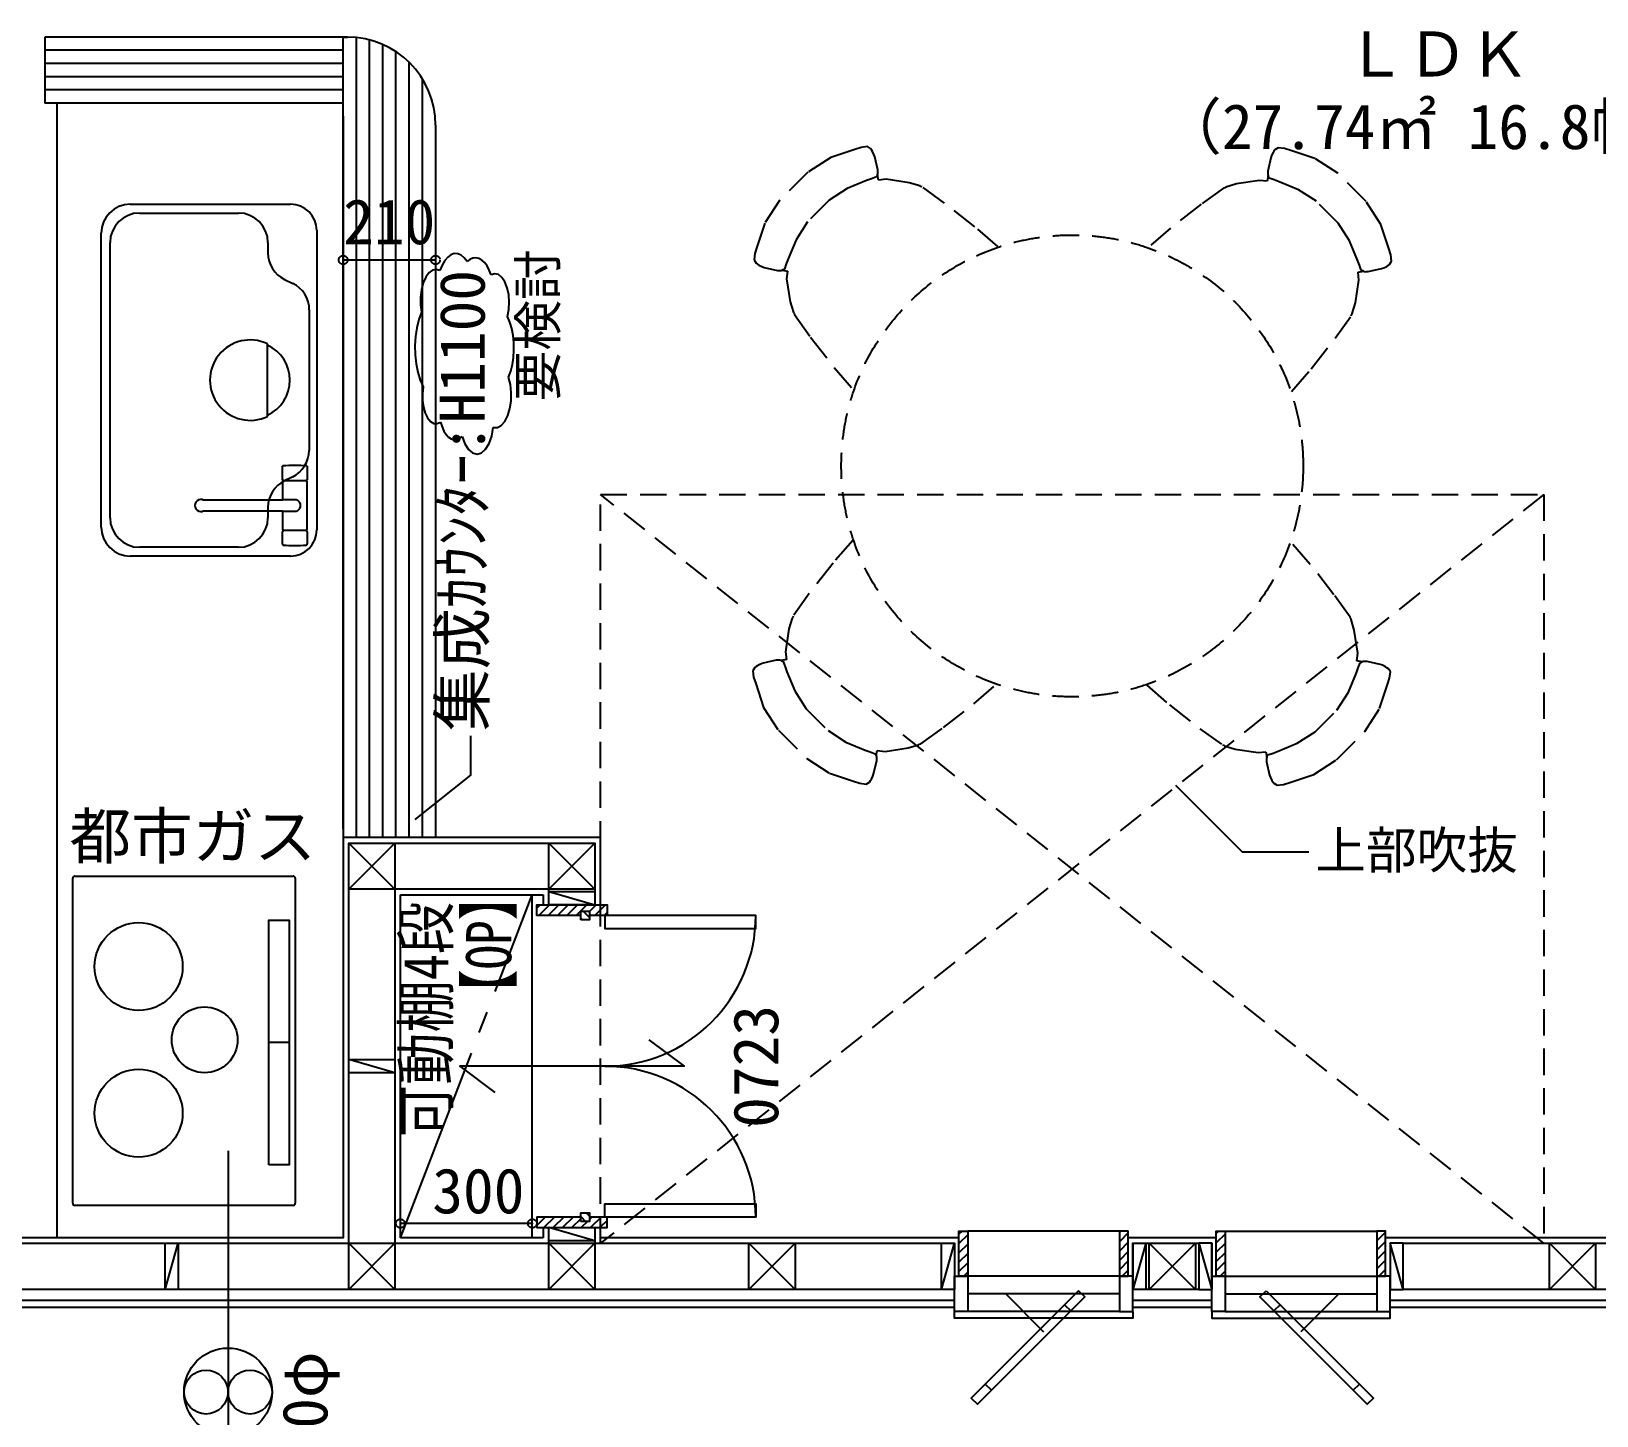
# Model space of a CAD drawing. Units: millimetres at full size, sheet at 1:50. Extents: x -9500 to 10017, y -6925 to 6925.
# Drawn here: x -3084 to 475, y -2305 to 843 of the extents above; entities that cross this region are included whole.
import ezdxf
from ezdxf.enums import TextEntityAlignment as Align

# ---------------------------------------------------------------- set-up
doc = ezdxf.new("R2010")
doc.units = ezdxf.units.MM
doc.header["$LTSCALE"] = 50
doc.header["$PDMODE"] = 32
doc.header["$PDSIZE"] = 20
doc.linetypes.add('CHAIN2', pattern=[12, 9, -1, 1, -1])
doc.linetypes.add('DASHED1', pattern=[1.8, 1.2, -0.6])
for name, color, linetype in [('0-0_データ 001', 4, 'Continuous'), ('0-9_部屋', 7, 'Continuous'), ('0-A_柱', 5, 'Continuous'), ('0-B_壁', 3, 'Continuous'), ('1-1_建具(金属窓)', 5, 'Continuous'), ('1-4_建具(木製戸)', 5, 'Continuous'), ('3-C_外壁仕上', 3, 'Continuous'), ('3-D_内壁仕上', 3, 'Continuous'), ('7-9_カタログ部品(厨房設備)', 4, 'Continuous'), ('9-C_筋かい面材凡例表', 134, 'Continuous'), ('C-5_ﾚｲﾔ-197', 134, 'DASHED1')]:
    doc.layers.add(name, color=color, linetype=linetype)
doc.styles.add('ＭＳ ゴシック', font='')
doc.styles.get('ＭＳ ゴシック').set_extended_font_data('MS Gothic')

msp = doc.modelspace()

# ---------------------------------------------------------------- linework, layer by layer
at = {"layer": '0-0_データ 001', "linetype": 'DASHED1'}
for p, q in [((-1790, -1912.5), (-1790, -210)), ((355, -1912.5), (-1790, -210)), ((355, -210), (-1790, -1912.5)), ((-1790, -210), (355, -210)), ((355, -210), (355, -1912.5))]:
    msp.add_line(p, q, dxfattribs=at)
at = {"layer": '0-0_データ 001'}
for points in [[(-2093.08, 319.53), (-2099.64, 328.06), (-2106.85, 334.03), (-2114.49, 337.27), (-2122.29, 337.64), (-2129.99, 335.15), (-2137.34, 329.88), (-2144.09, 322), (-2150.02, 311.77), (-2154.94, 299.53)], [(-2038.64, 289.53), (-2042.86, 300.39), (-2047.89, 309.75), (-2053.58, 317.38), (-2059.81, 323.09), (-2066.4, 326.72), (-2073.2, 328.19), (-2080.03, 327.46), (-2086.71, 324.55), (-2093.08, 319.53)], [(-2154.94, 299.53), (-2163.48, 301.83), (-2172.04, 299.9), (-2180.12, 293.87), (-2187.24, 284.07), (-2192.98, 271.1), (-2197.01, 255.72), (-2199.09, 238.83), (-2199.08, 221.42), (-2197.01, 204.53)], [(-2001.52, 194.53), (-1998.39, 210.42), (-1997.41, 227.39), (-1998.63, 244.31), (-2001.98, 260.01), (-2007.22, 273.43), (-2014, 283.65), (-2021.86, 289.98), (-2030.26, 291.98), (-2038.64, 289.53)], [(-2197.01, 204.53), (-2203.05, 187.68), (-2207.61, 169.03), (-2210.57, 149.1), (-2211.84, 128.45), (-2211.38, 107.67), (-2209.22, 87.33), (-2205.4, 68.01), (-2200.05, 50.24), (-2193.3, 34.53)], [(-1999.04, 57.03), (-1994.07, 70.55), (-1990.3, 85.57), (-1987.83, 101.65), (-1986.73, 118.35), (-1987.03, 135.18), (-1988.73, 151.67), (-1991.77, 167.35), (-1996.08, 181.77), (-2001.52, 194.53)], [(-2033.69, -57.97), (-2024.41, -57.84), (-2015.44, -53), (-2007.37, -43.75), (-2000.71, -30.71), (-1995.88, -14.69), (-1993.21, 3.26), (-1992.85, 22), (-1994.84, 40.31), (-1999.04, 57.03)], [(-2193.3, 34.53), (-2194.96, 19.25), (-2194.7, 3.61), (-2192.53, -11.41), (-2188.58, -24.87), (-2183.1, -35.94), (-2176.44, -43.92), (-2169.01, -48.31), (-2161.27, -48.84), (-2153.7, -45.47)], [(-2153.7, -45.47), (-2150.23, -56.29), (-2145.9, -65.77), (-2140.84, -73.62), (-2135.19, -79.63), (-2129.12, -83.62), (-2122.81, -85.47), (-2116.43, -85.12), (-2110.17, -82.6), (-2104.21, -77.97)], [(-2104.21, -77.97), (-2098.16, -94.57), (-2090.15, -107.32), (-2080.74, -115.31), (-2070.63, -117.97), (-2060.53, -115.11), (-2051.16, -106.92), (-2043.21, -94.01), (-2037.24, -77.29), (-2033.69, -57.97)], [(-2211.24, -949.18), (-2084.48, -848), (-2084.48, -758.44)], [(-482.6, -870.94), (-330.93, -1022.61), (-179.26, -1022.61)]]:
    msp.add_lwpolyline(points, dxfattribs=at)
at = {"layer": '0-A_柱'}
for p, q in [((-2257.5, -1002.5), (-2362.5, -1107.5)), ((-2257.5, -1107.5), (-2362.5, -1002.5)), ((-1802.5, -1107.5), (-1907.5, -1002.5)), ((-1907.5, -1107.5), (-1802.5, -1002.5)), ((-1907.5, -1113), (-1802.5, -1143)), ((-1802.5, -1907), (-1907.5, -1877)), ((-2257.5, -2017.5), (-2362.5, -1912.5)), ((-2362.5, -2017.5), (-2257.5, -1912.5)), ((-1802.5, -2017.5), (-1907.5, -1912.5)), ((-1907.5, -2017.5), (-1802.5, -1912.5)), ((-1347.5, -2017.5), (-1452.5, -1912.5)), ((-1452.5, -2017.5), (-1347.5, -1912.5)), ((-1015, -2017.5), (-985, -1912.5)), ((-550, -1912.5), (-580, -2017.5)), ((-437.5, -2017.5), (-542.5, -1912.5)), ((-542.5, -2017.5), (-437.5, -1912.5)), ((-430, -1912.5), (-400, -2017.5)), ((35, -2017.5), (5, -1912.5)), ((472.5, -2017.5), (367.5, -1912.5)), ((367.5, -2017.5), (472.5, -1912.5))]:
    msp.add_line(p, q, dxfattribs=at)
at = {"layer": '0-A_柱', "color": 3}
for points in [[(-2257.5, -1107.5), (-2362.5, -1107.5), (-2362.5, -1002.5), (-2257.5, -1002.5)], [(-1907.5, -1107.5), (-1907.5, -1002.5), (-1802.5, -1002.5), (-1802.5, -1107.5)], [(-1907.5, -1113), (-1802.5, -1113), (-1802.5, -1143), (-1907.5, -1143)], [(-1802.5, -1907), (-1907.5, -1907), (-1907.5, -1877), (-1802.5, -1877)], [(-2362.5, -2017.5), (-2362.5, -1912.5), (-2257.5, -1912.5), (-2257.5, -2017.5)], [(-1907.5, -2017.5), (-1907.5, -1912.5), (-1802.5, -1912.5), (-1802.5, -2017.5)], [(-1452.5, -2017.5), (-1452.5, -1912.5), (-1347.5, -1912.5), (-1347.5, -2017.5)], [(-1015, -2017.5), (-1015, -1912.5), (-985, -1912.5), (-985, -2017.5)], [(-550, -1912.5), (-550, -2017.5), (-580, -2017.5), (-580, -1912.5)], [(-542.5, -2017.5), (-542.5, -1912.5), (-437.5, -1912.5), (-437.5, -2017.5)], [(-430, -1912.5), (-430, -2017.5), (-400, -2017.5), (-400, -1912.5)], [(35, -2017.5), (35, -1912.5), (5, -1912.5), (5, -2017.5)], [(367.5, -2017.5), (367.5, -1912.5), (472.5, -1912.5), (472.5, -2017.5)]]:
    msp.add_lwpolyline(points, close=True, dxfattribs=at)
at = {"layer": '0-B_壁'}
for p, q in [((-2257.5, -1002.5), (-1907.5, -1002.5)), ((-2362.5, -1912.5), (-2362.5, -1107.5)), ((-2257.5, -1107.5), (-2257.5, -1912.5)), ((-1907.5, -1107.5), (-2257.5, -1107.5)), ((-1907.5, -1113), (-1907.5, -1107.5)), ((-1802.5, -1107.5), (-1802.5, -1113)), ((-1907.5, -1143), (-1802.5, -1143)), ((-1907.5, -1877), (-1802.5, -1877)), ((-3167.5, -1912.5), (-2362.5, -1912.5)), ((-2257.5, -1912.5), (-1907.5, -1912.5)), ((-1907.5, -1912.5), (-1907.5, -1907)), ((-1802.5, -1907), (-1802.5, -1912.5)), ((-1802.5, -1912.5), (-1452.5, -1912.5)), ((-1347.5, -1912.5), (-1015, -1912.5)), ((-985, -1912.5), (-985, -2017.5)), ((-580, -1912.5), (-580, -2017.5)), ((-550, -1912.5), (-542.5, -1912.5)), ((-437.5, -1912.5), (-430, -1912.5)), ((-400, -1912.5), (-400, -2017.5)), ((5, -1912.5), (5, -2017.5)), ((35, -1912.5), (367.5, -1912.5)), ((472.5, -1912.5), (885.01, -1912.5)), ((-2362.5, -2017.5), (-3167.5, -2017.5)), ((-1907.5, -2017.5), (-2257.5, -2017.5)), ((-1452.5, -2017.5), (-1802.5, -2017.5)), ((-1015, -2017.5), (-1347.5, -2017.5)), ((-542.5, -2017.5), (-550, -2017.5)), ((-430, -2017.5), (-437.5, -2017.5)), ((367.5, -2017.5), (35, -2017.5)), ((885.01, -2017.5), (472.5, -2017.5))]:
    msp.add_line(p, q, dxfattribs=at)
at = {"layer": '0-B_壁', "color": 5}
for p, q in [((-2257.5, -1525), (-2362.5, -1495)), ((-2780, -2017.5), (-2750, -1912.5))]:
    msp.add_line(p, q, dxfattribs=at)
at = {"layer": '0-B_壁'}
for points in [[(-2257.5, -1525), (-2362.5, -1525), (-2362.5, -1495), (-2257.5, -1495)], [(-2780, -2017.5), (-2780, -1912.5), (-2750, -1912.5), (-2750, -2017.5)]]:
    msp.add_lwpolyline(points, close=True, dxfattribs=at)
at = {"layer": '1-1_建具(金属窓)'}
for p, q in [((-967.83, -1885), (-975, -1892.17)), ((-607.21, -1885), (-610, -1887.79)), ((-384.78, -1885), (-390, -1890.22)), ((-24.15, -1885), (-25, -1885.85)), ((-955, -1893.38), (-975, -1913.38)), ((-955, -1914.6), (-975, -1934.6)), ((-590, -1889.01), (-610, -1909.01)), ((-590, -1910.22), (-610, -1930.22)), ((-370, -1891.43), (-390, -1911.43)), ((-370, -1912.65), (-390, -1932.65)), ((-5, -1887.06), (-25, -1907.06)), ((-5, -1908.27), (-25, -1928.27)), ((-955, -1935.81), (-975, -1955.81)), ((-955, -1957.02), (-975, -1977.02)), ((-590, -1931.43), (-610, -1951.43)), ((-590, -1952.65), (-610, -1972.65)), ((-370, -1933.86), (-390, -1953.86)), ((-370, -1955.07), (-390, -1975.07)), ((-5, -1929.48), (-25, -1949.48)), ((-5, -1950.7), (-25, -1970.7)), ((-955, -1978.24), (-964.26, -1987.5)), ((-590, -1973.86), (-603.64, -1987.5)), ((-370, -1976.29), (-381.21, -1987.5)), ((-5, -1971.91), (-20.59, -1987.5))]:
    msp.add_line(p, q, dxfattribs=at)
at = {"layer": '1-1_建具(金属窓)', "color": 7}
for p, q in [((-610, -1885), (-955, -1885)), ((-370, -1885), (-25, -1885)), ((-610, -2027.5), (-955, -2027.5)), ((-868.75, -2027.5), (-782.5, -2113.75)), ((-370, -2027.5), (-25, -2027.5)), ((-111.25, -2027.5), (-197.5, -2113.75)), ((-735.14, -2052.25), (-915.45, -2232.56)), ((-244.86, -2052.25), (-64.55, -2232.56)), ((-901.31, -2246.7), (-721, -2066.39)), ((-78.69, -2246.7), (-259, -2066.39))]:
    msp.add_line(p, q, dxfattribs=at)
at = {"layer": '1-1_建具(金属窓)', "color": 4}
for p, q in [((-610, -1987.5), (-955, -1987.5)), ((-370, -1987.5), (-25, -1987.5)), ((-610, -2067.5), (-955, -2067.5)), ((-370, -2067.5), (-25, -2067.5))]:
    msp.add_line(p, q, dxfattribs=at)
at = {"layer": '1-1_建具(金属窓)', "color": 3}
for points in [[(-955, -1885), (-955, -1987.5), (-975, -1987.5), (-975, -1885)], [(-610, -1885), (-610, -1987.5), (-590, -1987.5), (-590, -1885)], [(-370, -1885), (-370, -1987.5), (-390, -1987.5), (-390, -1885)], [(-25, -1885), (-25, -1987.5), (-5, -1987.5), (-5, -1885)]]:
    msp.add_lwpolyline(points, close=True, dxfattribs=at)
at = {"layer": '1-1_建具(金属窓)', "color": 7}
for points in [[(-985, -1987.5), (-955, -1987.5), (-955, -2067.5), (-985, -2067.5)], [(-580, -1987.5), (-610, -1987.5), (-610, -2067.5), (-580, -2067.5)], [(-400, -1987.5), (-370, -1987.5), (-370, -2067.5), (-400, -2067.5)], [(5, -1987.5), (-25, -1987.5), (-25, -2067.5), (5, -2067.5)], [(-703.32, -2020.43), (-735.14, -2052.25), (-721, -2066.39), (-689.18, -2034.57)], [(-276.68, -2020.43), (-244.86, -2052.25), (-259, -2066.39), (-290.82, -2034.57)], [(-915.45, -2232.56), (-947.27, -2264.38), (-933.13, -2278.52), (-901.31, -2246.7)], [(-64.55, -2232.56), (-32.73, -2264.38), (-46.87, -2278.52), (-78.69, -2246.7)]]:
    msp.add_lwpolyline(points, close=True, dxfattribs=at)
at = {"layer": '1-1_建具(金属窓)', "color": 4}
for points in [[(-580, -2067.5), (-580, -2082.5), (-985, -2082.5), (-985, -2067.5)], [(-400, -2067.5), (-400, -2082.5), (5, -2082.5), (5, -2067.5)]]:
    msp.add_lwpolyline(points, dxfattribs=at)
at = {"layer": '1-4_建具(木製戸)'}
for p, q in [((-1927.1, -1143), (-1935, -1150.9)), ((-1905.89, -1143), (-1929.89, -1167)), ((-1884.68, -1143), (-1908.68, -1167)), ((-1863.46, -1143), (-1887.46, -1167)), ((-1842.25, -1143), (-1866.25, -1167)), ((-1821.04, -1143), (-1845.04, -1167)), ((-1835, -1172.96), (-1830.96, -1177)), ((-1829.75, -1157), (-1815, -1171.75)), ((-1799.82, -1143), (-1815, -1158.18)), ((-1778.61, -1143), (-1802.61, -1167)), ((-1775, -1160.6), (-1781.4, -1167)), ((-1822.57, -1843), (-1815, -1850.57)), ((-1915.85, -1853), (-1935, -1872.15)), ((-1894.64, -1853), (-1918.64, -1877)), ((-1873.43, -1853), (-1897.43, -1877)), ((-1852.21, -1853), (-1876.21, -1877)), ((-1835, -1857), (-1855, -1877)), ((-1835, -1851.79), (-1823.79, -1863)), ((-1819.79, -1863), (-1833.79, -1877)), ((-1809.79, -1853), (-1815, -1858.21)), ((-1788.57, -1853), (-1812.57, -1877)), ((-1775, -1860.64), (-1791.36, -1877))]:
    msp.add_line(p, q, dxfattribs=at)
at = {"layer": '1-4_建具(木製戸)', "color": 3}
for p, q in [((-1780, -1167), (-1815, -1167)), ((-1780, -1853), (-1815, -1853))]:
    msp.add_line(p, q, dxfattribs=at)
for points in [[(-1835, -1167), (-1930, -1167), (-1935, -1167), (-1935, -1143), (-1780, -1143), (-1775, -1143), (-1775, -1167), (-1780, -1167)], [(-1835, -1853), (-1930, -1853), (-1935, -1853), (-1935, -1877), (-1780, -1877), (-1775, -1877), (-1775, -1853), (-1780, -1853)]]:
    msp.add_lwpolyline(points, dxfattribs=at)
for points in [[(-1835, -1177), (-1835, -1157), (-1815, -1157), (-1815, -1177)], [(-1835, -1863), (-1835, -1843), (-1815, -1843), (-1815, -1863)]]:
    msp.add_lwpolyline(points, close=True, dxfattribs=at)
at = {"layer": '1-4_建具(木製戸)', "color": 7}
for points in [[(-1780, -1167), (-1780, -1197), (-1437, -1197), (-1437, -1167)], [(-1780, -1853), (-1780, -1823), (-1437, -1823), (-1437, -1853)]]:
    msp.add_lwpolyline(points, close=True, dxfattribs=at)
msp.add_lwpolyline([(-1680, -1450), (-1600, -1510), (-2110, -1510), (-2030, -1570)], dxfattribs=at)
at = {"layer": '1-4_建具(木製戸)', "color": 4}
for centre, start, end in [((-1780, -1167), 270, 0), ((-1780, -1853), 0, 90)]:
    msp.add_arc(centre, 343, start, end, dxfattribs=at)
at = {"layer": '3-C_外壁仕上', "color": 7}
for p, q in [((-3635, -2042), (-985, -2042)), ((-580, -2042), (-400, -2042)), ((5, -2042), (915.01, -2042))]:
    msp.add_line(p, q, dxfattribs=at)
at = {"layer": '3-C_外壁仕上'}
for p, q in [((-3635, -2058), (-985, -2058)), ((-580, -2058), (-400, -2058)), ((5, -2058), (915.01, -2058))]:
    msp.add_line(p, q, dxfattribs=at)
at = {"layer": '3-D_内壁仕上'}
for p, q in [((-2375, -990), (-2375, -1900)), ((-1790, -990), (-2375, -990)), ((-1790, -1143), (-1790, -990)), ((-2245, -1900), (-2245, -1120)), ((-2245, -1120), (-1920, -1120)), ((-1920, -1120), (-1920, -1143)), ((-1920, -1877), (-1920, -1900)), ((-1790, -1900), (-1790, -1877)), ((-2375, -1900), (-3645, -1900)), ((-1920, -1900), (-2245, -1900)), ((-975, -1900), (-1790, -1900)), ((-390, -1900), (-590, -1900)), ((925.01, -1900), (-5, -1900))]:
    msp.add_line(p, q, dxfattribs=at)
at = {"layer": '7-9_カタログ部品(厨房設備)'}
for p, q in [((-3025, -1900), (-3025, 680)), ((-2859, 450), (-2495, 450)), ((-2838, 430), (-2613, 430)), ((-2925, -284), (-2925, 384)), ((-2905, -263), (-2905, 363)), ((-2546, 363), (-2546, 339.37)), ((-2435, 390), (-2435, -290)), ((-2508.55, 279.24), (-2489.63, 270.01)), ((-2452, 209.79), (-2452, -109.79)), ((-2547.17, -32.67), (-2547.17, 132.82)), ((-2513, -177), (-2513, -145.93)), ((-2489.63, -170.01), (-2508.37, -179.15)), ((-2457, -145.93), (-2457, -177)), ((-2510, -178), (-2460.12, -178)), ((-2460.12, -179), (-2510, -179)), ((-2457.5, -180), (-2457.5, -290)), ((-2546, -239.37), (-2546, -263)), ((-2485, -222), (-2512.5, -222)), ((-2512.5, -248), (-2485, -248)), ((-2510, -291), (-2460, -291)), ((-2460, -292), (-2510, -292)), ((-2495, -350), (-2859, -350)), ((-2613, -330), (-2838.16, -330)), ((-2990, -1821.5), (-2990, -1082.5)), ((-2985, -1077.5), (-2489, -1077.5)), ((-2484, -1082.5), (-2484, -1821.5)), ((-2498.1, -1455.89), (-2544.08, -1455.89)), ((-2489, -1826.5), (-2985, -1826.5))]:
    msp.add_line(p, q, dxfattribs=at)
for points in [[(-2375, 650), (-2375, -1900), (-3025, -1900)], [(-2694.95, -221.6), (-2693.02, -222), (-2512.5, -222), (-2512.5, -180)], [(-2511.5, -179), (-2510, -179), (-2510, -178), (-2512, -178)], [(-2458, -178), (-2460.12, -178), (-2460.12, -179), (-2458.5, -179)], [(-2512.5, -290), (-2512.5, -248), (-2693.02, -248), (-2694.95, -248.4)], [(-2512.3, -324.07), (-2512.3, -323), (-2513, -322.5), (-2513, -295), (-2512.5, -294), (-2512.5, -293)], [(-2511.43, -292), (-2510, -292), (-2510, -291), (-2511.5, -291)], [(-2458.5, -291), (-2460, -291), (-2460, -292), (-2458.5, -292)], [(-2457.5, -293), (-2457.5, -294), (-2457, -295), (-2457, -322.5)], [(-2457, -322.5), (-2457.7, -323), (-2457.7, -324.07)]]:
    msp.add_lwpolyline(points, dxfattribs=at)
msp.add_lwpolyline([(-2544.08, -1734.11), (-2544.08, -1177.68), (-2498.1, -1177.68), (-2498.1, -1734.11)], close=True, dxfattribs=at)
for centre, radius in [((-2840, -1283.33), 100), ((-2690, -1450), 74.79), ((-2840, -1616.67), 100)]:
    msp.add_circle(centre, radius, dxfattribs=at)
for centre, radius, start, end in [((-2859, 384), 66, 90, 180), ((-2838, 363), 67, 90, 180), ((-2613, 363), 67, 0, 90), ((-2495, 390), 60, 0, 90), ((-2479, 339.37), 67, 180.00012, 243.827), ((-2519, 209.79), 67, 359.9998, 63.99934), ((-2586.37, 50.06), 91.43, 64.61726, 295.50835), ((-2584.48, 50), 88.18, 295.02939, 64.97061), ((-2522.59, -107.54), 70.63, 297.82193, 358.17894), ((-2512, -145.93), 1, 93.95655, 180.02196), ((-2512, -177), 1, 180, 270), ((-2485, -536.51), 392.51, 86.04554, 93.95446), ((-2458, -177), 1, 270, 0), ((-2458, -145.93), 1, 359.97804, 86.04345), ((-2479, -239.37), 67, 116.00013, 179.99988), ((-2511.5, -180), 1, 90, 180), ((-2458.5, -180), 1, 0, 90), ((-2698.26, -235), 13.8, 76.13757, 283.86243), ((-2484.84, -235), 13, 269.28936, 90.71064), ((-2859, -284), 66, 180, 270), ((-2838, -263), 67, 180, 270), ((-2613, -263), 67, 270, 0), ((-2511.5, -290), 1, 180, 270), ((-2511.5, -293), 1, 86.17354, 179.89946), ((-2495, -290), 60, 270, 0), ((-2458.5, -290), 1, 270, 0), ((-2458.5, -293), 1, 0, 90), ((-2511.3, -324.07), 1, 180.02729, 265.92858), ((-2485, 47.14), 373.14, 265.94738, 274.05262), ((-2458.7, -324.07), 1, 274.07142, 359.97271), ((-2985, -1082.5), 5, 90, 180), ((-2489, -1082.5), 5, 0, 90), ((-2985, -1821.5), 5, 180, 270), ((-2489, -1821.5), 5, 270, 0)]:
    msp.add_arc(centre, radius, start, end, dxfattribs=at)
at = {"layer": '9-C_筋かい面材凡例表', "color": 4}
for p, q in [((-3053.33, 830), (-3053.33, 680)), ((-2365, 830), (-3053.33, 830)), ((-2375, 680), (-3053.33, 680)), ((-2165, 630), (-2165, -990))]:
    msp.add_line(p, q, dxfattribs=at)
at = {"layer": '9-C_筋かい面材凡例表'}
for p, q in [((-2345, -990), (-2345, 829)), ((-2315, -990), (-2315, 823.65)), ((-2375, 800), (-3053.33, 800)), ((-2285, -990), (-2285, 813.3)), ((-2255, -990), (-2255, 797.03)), ((-2375, 770), (-3053.33, 770)), ((-2225, -990), (-2225, 772.83)), ((-2375, 740), (-3053.33, 740)), ((-2195, -990), (-2195, 735.36)), ((-2375, 710), (-3053.33, 710))]:
    msp.add_line(p, q, dxfattribs=at)
at = {"layer": '9-C_筋かい面材凡例表', "color": 4}
msp.add_lwpolyline([(-2375, -970), (-2375, 830), (-2365, 830)], dxfattribs=at)
msp.add_arc((-2365, 630), 200, 0, 90, dxfattribs=at)
at = {"layer": 'C-5_ﾚｲﾔ-197'}
for p, q in [((-258.77, 570.63), (-261, 567.36)), ((-256.5, 573.71), (-258.77, 570.63)), ((-249.19, 578.4), (-256.5, 573.71)), ((-234.7, 576.57), (-249.19, 578.4)), ((-220.22, 571.87), (-234.7, 576.57)), ((-165.68, 553.88), (-220.22, 571.87)), ((-266.04, 555.15), (-273.07, 525.3)), ((-264.11, 560.65), (-266.04, 555.15)), ((-261, 567.36), (-264.11, 560.65)), ((-113.75, 520.29), (-165.68, 553.88)), ((-1160.25, 517.05), (-1162.44, 512.06)), ((-292.08, 504.25), (-344.17, 496.3)), ((-274.4, 502.15), (-292.08, 504.25)), ((-272.03, 514.33), (-274.4, 502.15)), ((-273.09, 516.88), (-273.1, 516.77)), ((-273.1, 516.77), (-272.03, 514.33)), ((-273.01, 520.92), (-273.09, 516.88)), ((-273.07, 525.3), (-273.01, 520.92)), ((-269.84, 509.34), (-272.03, 514.33)), ((-258.31, 505.19), (-269.84, 509.34)), ((-246.79, 501.03), (-258.31, 505.19)), ((-203.13, 482.98), (-246.79, 501.03)), ((-49.49, 456.04), (-113.75, 520.29)), ((-373.37, 486.77), (-424.52, 450.04)), ((-370.26, 487.44), (-373.37, 486.77)), ((-368.32, 488.87), (-370.26, 487.44)), ((-344.17, 496.3), (-368.32, 488.87)), ((-162.51, 456.89), (-203.13, 482.98)), ((-1269.77, 459.6), (-1319.39, 409.99)), ((-424.52, 450.04), (-493.72, 395.88)), ((-112.9, 407.27), (-162.51, 456.89)), ((-15.9, 404.11), (-49.49, 456.04)), ((-1319.39, 409.99), (-1345.48, 369.37)), ((-493.72, 395.88), (-545.5, 351.03)), ((-86.8, 366.65), (-112.9, 407.27)), ((2.09, 349.56), (-15.9, 404.11)), ((-68.75, 322.99), (-86.8, 366.65)), ((-64.59, 311.47), (-68.75, 322.99)), ((6.79, 335.08), (2.09, 349.56)), ((3.93, 313.28), (8.62, 320.59)), ((8.62, 320.59), (6.79, 335.08)), ((-1371.84, 302.66), (-1376.83, 300.47)), ((-1367.69, 314.19), (-1371.84, 302.66)), ((-67.63, 295.39), (-55.45, 297.75)), ((-65.53, 277.7), (-67.63, 295.39)), ((-60.44, 299.94), (-64.59, 311.47)), ((-55.45, 297.75), (-60.44, 299.94)), ((-55.45, 297.75), (-53.01, 296.68)), ((-53.01, 296.68), (-48.86, 296.77)), ((-48.86, 296.77), (-44.48, 296.71)), ((-44.48, 296.71), (-14.63, 303.74)), ((-14.63, 303.74), (-9.13, 305.67)), ((-9.13, 305.67), (-2.42, 308.78)), ((-2.42, 308.78), (0.85, 311.01)), ((0.85, 311.01), (3.93, 313.28)), ((-73.48, 225.62), (-65.53, 277.7)), ((-80.91, 201.46), (-73.48, 225.62)), ((-119.74, 145.26), (-83.01, 196.41)), ((-83.01, 196.41), (-82.32, 199.54)), ((-82.32, 199.54), (-80.91, 201.46)), ((-173.9, 76.06), (-119.74, 145.26)), ((-218.76, 24.28), (-173.9, 76.06)), ((-1216.24, -314.28), (-1261.1, -366.06)), ((-1261.1, -366.06), (-1315.26, -435.26)), ((-1315.26, -435.26), (-1351.99, -486.41)), ((-1354.09, -491.46), (-1361.52, -515.62)), ((-1352.68, -489.54), (-1354.09, -491.46)), ((-1351.99, -486.41), (-1352.68, -489.54)), ((-1361.52, -515.62), (-1369.47, -567.7)), ((-1369.47, -567.7), (-1367.37, -585.39)), ((-1438.93, -603.28), (-1443.62, -610.59)), ((-1435.85, -601.01), (-1438.93, -603.28)), ((-1432.58, -598.78), (-1435.85, -601.01)), ((-1425.87, -595.67), (-1432.58, -598.78)), ((-1420.37, -593.74), (-1425.87, -595.67)), ((-1390.52, -586.71), (-1420.37, -593.74)), ((-1386.14, -586.77), (-1390.52, -586.71)), ((-1381.99, -586.68), (-1386.14, -586.77)), ((-1379.55, -587.75), (-1381.99, -586.68)), ((-1367.37, -585.39), (-1379.55, -587.75)), ((-1379.55, -587.75), (-1374.56, -589.94)), ((-1374.56, -589.94), (-1370.41, -601.47)), ((-1370.41, -601.47), (-1366.25, -612.99)), ((-67.31, -604.19), (-63.16, -592.66)), ((-63.16, -592.66), (-58.17, -590.47)), ((-1443.62, -610.59), (-1441.79, -625.08)), ((-1441.79, -625.08), (-1437.09, -639.56)), ((-1437.09, -639.56), (-1419.1, -694.11)), ((-1366.25, -612.99), (-1348.2, -656.65)), ((-1348.2, -656.65), (-1322.1, -697.27)), ((-941.28, -685.88), (-889.5, -641.03)), ((-115.61, -699.99), (-89.52, -659.37)), ((-1419.1, -694.11), (-1385.51, -746.04)), ((-1322.1, -697.27), (-1272.49, -746.89)), ((-1010.48, -740.04), (-941.28, -685.88)), ((-165.23, -749.6), (-115.61, -699.99)), ((-1385.51, -746.04), (-1321.25, -810.29)), ((-1272.49, -746.89), (-1231.87, -772.98)), ((-1061.63, -776.77), (-1010.48, -740.04)), ((-1231.87, -772.98), (-1188.21, -791.03)), ((-1090.83, -786.3), (-1066.68, -778.87)), ((-1066.68, -778.87), (-1064.74, -777.44)), ((-1064.74, -777.44), (-1061.63, -776.77)), ((-1321.25, -810.29), (-1269.32, -843.88)), ((-1188.21, -791.03), (-1176.69, -795.19)), ((-1176.69, -795.19), (-1165.16, -799.34)), ((-1168.96, -845.15), (-1161.93, -815.3)), ((-1165.16, -799.34), (-1162.97, -804.33)), ((-1162.97, -804.33), (-1160.6, -792.15)), ((-1161.9, -806.77), (-1162.97, -804.33)), ((-1161.99, -810.92), (-1161.91, -806.88)), ((-1161.93, -815.3), (-1161.99, -810.92)), ((-1161.91, -806.88), (-1161.9, -806.77)), ((-1160.6, -792.15), (-1142.92, -794.25)), ((-1142.92, -794.25), (-1090.83, -786.3)), ((-274.75, -807.05), (-272.56, -802.06)), ((-1269.32, -843.88), (-1214.78, -861.87)), ((-1174, -857.36), (-1170.89, -850.65)), ((-1170.89, -850.65), (-1168.96, -845.15)), ((-1214.78, -861.87), (-1200.3, -866.57)), ((-1200.3, -866.57), (-1185.81, -868.4)), ((-1185.81, -868.4), (-1178.5, -863.71)), ((-1178.5, -863.71), (-1176.23, -860.63)), ((-1176.23, -860.63), (-1174, -857.36))]:
    msp.add_line(p, q, dxfattribs=at)
at = {"layer": 'C-5_ﾚｲﾔ-197', "color": 4, "linetype": 'Continuous'}
for p, q in [((-2375, 323.31), (-2165, 323.31)), ((-1945, -1900), (-1945, -1120)), ((-1945, -1867.5), (-2245, -1867.5))]:
    msp.add_line(p, q, dxfattribs=at)
at = {"layer": 'C-5_ﾚｲﾔ-197', "color": 4, "linetype": 'CHAIN2'}
msp.add_line((-2245, -1900), (-1945, -1120), dxfattribs=at)
at = {"layer": 'C-5_ﾚｲﾔ-197'}
for points in [[(-886.78, 353.74), (-938.56, 398.6), (-1007.76, 452.76), (-1058.91, 489.49), (-1062.04, 490.18), (-1063.96, 491.59), (-1088.12, 499.02), (-1140.2, 506.97), (-1157.89, 504.87), (-1160.25, 517.05), (-1159.18, 519.49), (-1159.27, 523.64), (-1159.21, 528.02), (-1166.24, 557.87), (-1168.17, 563.37), (-1171.28, 570.08), (-1173.51, 573.35), (-1175.78, 576.43), (-1183.09, 581.12), (-1197.58, 579.29), (-1212.06, 574.59), (-1266.61, 556.6), (-1318.54, 523.01), (-1382.79, 458.75), (-1416.38, 406.82), (-1434.37, 352.28), (-1439.07, 337.8), (-1440.9, 323.31), (-1436.21, 316), (-1433.13, 313.73), (-1429.86, 311.5), (-1423.15, 308.39), (-1417.65, 306.46), (-1387.8, 299.43), (-1383.42, 299.49), (-1379.38, 299.41), (-1379.27, 299.4), (-1376.83, 300.47), (-1364.65, 298.1), (-1366.75, 280.42)], [(-1185.49, 503.75), (-1229.15, 485.7), (-1269.77, 459.6)], [(-1162.44, 512.06), (-1173.97, 507.91), (-1185.49, 503.75)], [(-1345.48, 369.37), (-1363.53, 325.71), (-1367.69, 314.19)], [(-1366.75, 280.42), (-1358.8, 228.33), (-1351.37, 204.18), (-1349.94, 202.24), (-1349.27, 199.13), (-1312.54, 147.98), (-1258.38, 78.78), (-1213.53, 27)], [(-68.25, -570.42), (-76.2, -518.33), (-83.63, -494.18), (-85.06, -492.24), (-85.73, -489.13), (-122.46, -437.98), (-176.62, -368.78), (-221.47, -317)], [(-548.22, -643.74), (-496.44, -688.6), (-427.24, -742.76), (-376.09, -779.49), (-372.96, -780.18), (-371.04, -781.59), (-346.88, -789.02), (-294.8, -796.97), (-277.11, -794.87), (-274.75, -807.05), (-275.82, -809.49), (-275.73, -813.64), (-275.79, -818.02), (-268.76, -847.87), (-266.83, -853.37), (-263.72, -860.08), (-261.49, -863.35), (-259.22, -866.43), (-251.91, -871.12), (-237.42, -869.29), (-222.94, -864.59), (-168.39, -846.6), (-116.46, -813.01), (-52.21, -748.75), (-18.62, -696.82), (-0.63, -642.28), (4.07, -627.8), (5.9, -613.31), (1.21, -606), (-1.87, -603.73), (-5.14, -601.5), (-11.85, -598.39), (-17.35, -596.46), (-47.2, -589.43), (-51.58, -589.49), (-55.62, -589.41), (-55.73, -589.4), (-58.17, -590.47), (-70.35, -588.1), (-68.25, -570.42)], [(-89.52, -659.37), (-71.47, -615.71), (-67.31, -604.19)], [(-249.51, -793.75), (-205.85, -775.7), (-165.23, -749.6)], [(-272.56, -802.06), (-261.03, -797.91), (-249.51, -793.75)]]:
    msp.add_lwpolyline(points, dxfattribs=at)
at = {"layer": 'C-5_ﾚｲﾔ-197', "color": 4, "linetype": 'Continuous'}
msp.add_lwpolyline([(-2636.75, -1702.18), (-2636.75, -2571.67), (-2668.45, -2526.95), (-2615.7, -2407.99), (-2651.61, -2364.78)], dxfattribs=at)
at = {"layer": 'C-5_ﾚｲﾔ-197'}
msp.add_circle((-717.5, -145), 525, dxfattribs=at)
at = {"layer": 'C-5_ﾚｲﾔ-197', "color": 4, "linetype": 'Continuous'}
for centre, radius in [((-2636.75, -2250.75), 100), ((-2686.75, -2250.75), 50), ((-2586.75, -2250.75), 50)]:
    msp.add_circle(centre, radius, dxfattribs=at)
at = {"layer": 'C-5_ﾚｲﾔ-197', "color": 4}
for p in [(-2375, 323.31), (-2165, 323.31), (-2245, -1867.5), (-1945, -1867.5)]:
    msp.add_point(p, dxfattribs=at)

# ---------------------------------------------------------------- texts
at = {"layer": '0-0_データ 001', "color": 2, "style": 'ＭＳ ゴシック'}
msp.add_text('要検討', height=84.31, rotation=90, dxfattribs=at).set_placement((-1864.89, 2.2), align=Align.BOTTOM_LEFT)
at = {"layer": '0-0_データ 001', "style": 'ＭＳ ゴシック'}
msp.add_text('集成ｶｳﾝﾀｰ:H1100', height=102.6, rotation=90, dxfattribs=at).set_placement((-2022.31, -747.9), align=Align.BOTTOM_LEFT)
msp.add_text('上部吹抜', height=84.31, dxfattribs=at).set_placement((-164.65, -1086.07), align=Align.BOTTOM_LEFT)
at = {"layer": '0-0_データ 001', "color": 2, "style": 'ＭＳ ゴシック', "width": 0.8}
msp.add_text('【OP】', height=102.6, rotation=90, dxfattribs=at).set_placement((-1962.12, -1401.84), align=Align.BOTTOM_LEFT)
at = {"layer": '0-9_部屋', "style": 'ＭＳ ゴシック'}
for s, p in [('ＬＤＫ', (-97.15, 709.57)), ('（27.74㎡ 16.8帖）', (-517.15, 544.57))]:
    msp.add_text(s, height=102.6, dxfattribs=at).set_placement(p, align=Align.BOTTOM_LEFT)
at = {"layer": 'C-5_ﾚｲﾔ-197', "color": 7, "style": 'ＭＳ ゴシック'}
for s, p in [('210', (-2375, 328.31)), ('300', (-2172.35, -1875.3))]:
    msp.add_text(s, height=102.6, dxfattribs=at).set_placement(p, align=Align.BOTTOM_LEFT)
at = {"layer": 'C-5_ﾚｲﾔ-197', "color": 4, "style": 'ＭＳ ゴシック'}
msp.add_text('都市ガス', height=102.6, dxfattribs=at).set_placement((-2997.01, -1068.81), align=Align.BOTTOM_LEFT)
at = {"layer": 'C-5_ﾚｲﾔ-197', "color": 4, "style": 'ＭＳ ゴシック', "width": 0.85}
msp.add_text('可動棚4段', height=102.6, rotation=90, dxfattribs=at).set_placement((-2105, -1671.25), align=Align.BOTTOM_LEFT)
at = {"layer": 'C-5_ﾚｲﾔ-197', "color": 4, "style": 'ＭＳ ゴシック'}
for s, p in [('0723', (-1355, -1650)), ('150φ', (-2380, -2473.85))]:
    msp.add_text(s, height=102.6, rotation=90, dxfattribs=at).set_placement(p, align=Align.BOTTOM_LEFT)

doc.saveas('drawing.dxf')
